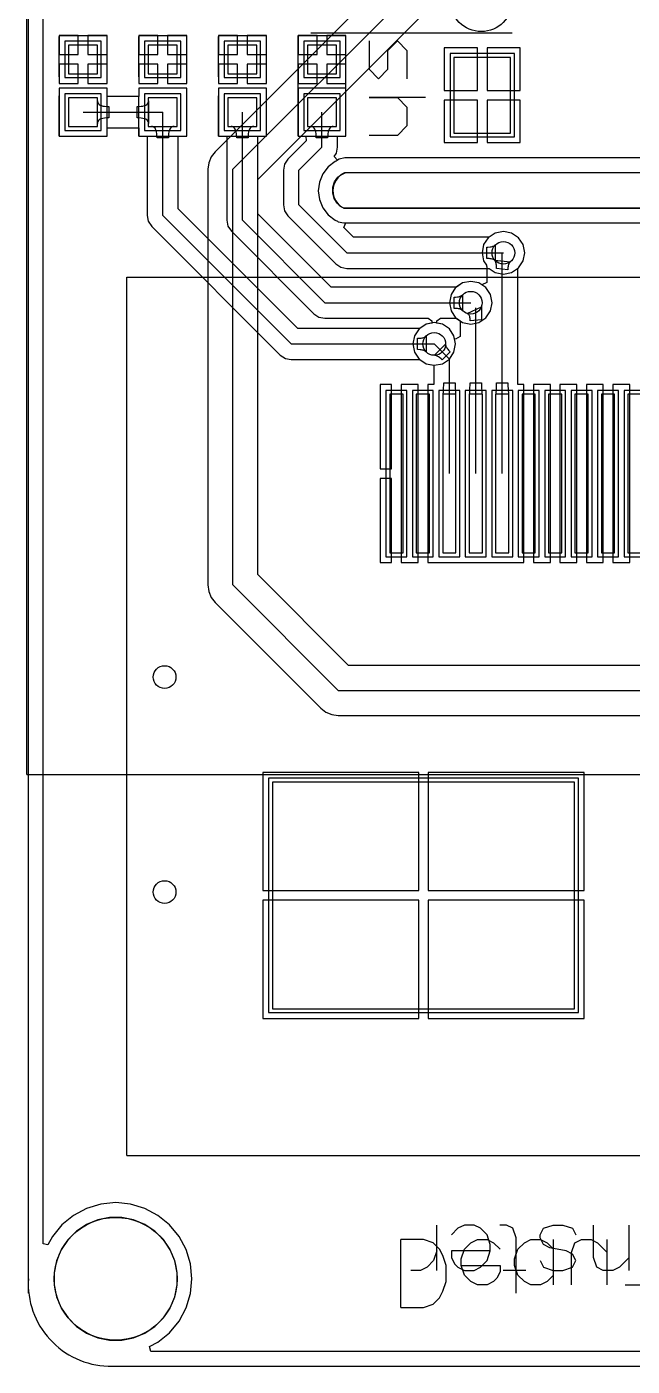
# Model space of a CAD drawing. Header units: millimetres. Extents: x 79 to 123, y 34 to 143.
# Drawn here: x 82.18 to 98.2, y 33.63 to 69.08 of the extents above; entities that cross this region are included whole.
import ezdxf

# ---------------------------------------------------------------- set-up
doc = ezdxf.new("R2010")
doc.units = ezdxf.units.MM
for name, color, linetype in [('BottomLayer', 5, 'Continuous'), ('BottomOverlay', 54, 'Continuous'), ('BottomPaste', 16, 'Continuous'), ('BottomSolder', 6, 'Continuous'), ('KeepOutLayer', 6, 'Continuous'), ('MultiLayer', 9, 'Continuous'), ('TopLayer', 1, 'Continuous'), ('TopOverlay', 2, 'Continuous'), ('TopPaste', 8, 'Continuous'), ('TopSolder', 216, 'Continuous')]:
    doc.layers.add(name, color=color, linetype=linetype)

# ---------------------------------------------------------------- blocks, each defined once
blk = doc.blocks.new('18650____________B_1')
at = {"layer": 'BottomLayer'}
for p, q in [((-6.669, 35.516), (-6.669, 27.516)), ((-0.669, 35.516), (-6.669, 35.516)), ((-0.669, 27.516), (-0.669, 35.516)), ((-6.669, 27.516), (-0.669, 27.516))]:
    blk.add_line(p, q, dxfattribs=at)
at = {"layer": 'BottomOverlay'}
for p, q in [((-0.469, 42.016), (76.531, 42.016)), ((-0.469, 42.016), (-0.469, 24.538)), ((19.16, 34.5), (19.16, 29.168))]:
    blk.add_line(p, q, dxfattribs=at)
at = {"layer": 'BottomPaste'}
for p, q in [((-6.669, 35.516), (-6.669, 27.516)), ((-0.669, 35.516), (-6.669, 35.516)), ((-0.669, 27.516), (-0.669, 35.516)), ((-6.669, 27.516), (-0.669, 27.516))]:
    blk.add_line(p, q, dxfattribs=at)
at = {"layer": 'BottomSolder'}
for p, q in [((-6.771, 35.617), (-6.771, 27.414)), ((-0.568, 35.617), (-6.771, 35.617)), ((-0.568, 27.414), (-0.568, 35.617)), ((-6.771, 27.414), (-0.568, 27.414))]:
    blk.add_line(p, q, dxfattribs=at)
blk = doc.blocks.new('C0603_6')
at = {"layer": 'TopLayer'}
for p, q in [((-0.356, 0.559), (-0.356, -0.203)), ((0.406, 0.559), (-0.356, 0.559)), ((0.406, -0.203), (0.406, 0.559)), ((1.041, 0.559), (1.041, -0.203)), ((1.803, 0.559), (1.041, 0.559)), ((1.803, -0.203), (1.803, 0.559)), ((-0.356, -0.203), (0.406, -0.203)), ((1.041, -0.203), (1.803, -0.203))]:
    blk.add_line(p, q, dxfattribs=at)
at = {"layer": 'TopOverlay'}
for p, q in [((-0.61, 0.813), (0.457, 0.813)), ((-0.61, 0.813), (-0.61, -0.457)), ((0.965, 0.813), (2.032, 0.813)), ((2.057, 0.813), (2.057, -0.457)), ((-0.61, -0.457), (0.457, -0.457)), ((0.965, -0.457), (2.032, -0.457))]:
    blk.add_line(p, q, dxfattribs=at)
at = {"layer": 'TopPaste'}
for p, q in [((-0.356, 0.559), (-0.356, -0.203)), ((0.406, 0.559), (-0.356, 0.559)), ((0.406, -0.203), (0.406, 0.559)), ((1.041, 0.559), (1.041, -0.203)), ((1.803, 0.559), (1.041, 0.559)), ((1.803, -0.203), (1.803, 0.559)), ((-0.356, -0.203), (0.406, -0.203)), ((1.041, -0.203), (1.803, -0.203))]:
    blk.add_line(p, q, dxfattribs=at)
at = {"layer": 'TopSolder'}
for p, q in [((-0.457, 0.66), (-0.457, -0.305)), ((0.508, 0.66), (-0.457, 0.66)), ((0.508, -0.305), (0.508, 0.66)), ((0.94, 0.66), (0.94, -0.305)), ((1.905, 0.66), (0.94, 0.66)), ((1.905, -0.305), (1.905, 0.66)), ((-0.457, -0.305), (0.508, -0.305)), ((0.94, -0.305), (1.905, -0.305))]:
    blk.add_line(p, q, dxfattribs=at)
blk = doc.blocks.new('C0603_7')
at = {"layer": 'TopLayer'}
for p, q in [((-0.356, 0.559), (-0.356, -0.203)), ((0.406, 0.559), (-0.356, 0.559)), ((0.406, -0.203), (0.406, 0.559)), ((1.041, 0.559), (1.041, -0.203)), ((1.803, 0.559), (1.041, 0.559)), ((1.803, -0.203), (1.803, 0.559)), ((-0.356, -0.203), (0.406, -0.203)), ((1.041, -0.203), (1.803, -0.203))]:
    blk.add_line(p, q, dxfattribs=at)
at = {"layer": 'TopOverlay'}
for p, q in [((-0.61, 0.813), (0.457, 0.813)), ((-0.61, 0.813), (-0.61, -0.457)), ((0.965, 0.813), (2.032, 0.813)), ((2.057, 0.813), (2.057, -0.457)), ((-0.61, -0.457), (0.457, -0.457)), ((0.965, -0.457), (2.032, -0.457))]:
    blk.add_line(p, q, dxfattribs=at)
at = {"layer": 'TopPaste'}
for p, q in [((-0.356, 0.559), (-0.356, -0.203)), ((0.406, 0.559), (-0.356, 0.559)), ((0.406, -0.203), (0.406, 0.559)), ((1.041, 0.559), (1.041, -0.203)), ((1.803, 0.559), (1.041, 0.559)), ((1.803, -0.203), (1.803, 0.559)), ((-0.356, -0.203), (0.406, -0.203)), ((1.041, -0.203), (1.803, -0.203))]:
    blk.add_line(p, q, dxfattribs=at)
at = {"layer": 'TopSolder'}
for p, q in [((-0.457, 0.66), (-0.457, -0.305)), ((0.508, 0.66), (-0.457, 0.66)), ((0.508, -0.305), (0.508, 0.66)), ((0.94, 0.66), (0.94, -0.305)), ((1.905, 0.66), (0.94, 0.66)), ((1.905, -0.305), (1.905, 0.66)), ((-0.457, -0.305), (0.508, -0.305)), ((0.94, -0.305), (1.905, -0.305))]:
    blk.add_line(p, q, dxfattribs=at)
blk = doc.blocks.new('C0603_8')
at = {"layer": 'TopLayer'}
for p, q in [((-0.356, 0.559), (-0.356, -0.203)), ((0.406, 0.559), (-0.356, 0.559)), ((0.406, -0.203), (0.406, 0.559)), ((1.041, 0.559), (1.041, -0.203)), ((1.803, 0.559), (1.041, 0.559)), ((1.803, -0.203), (1.803, 0.559)), ((-0.356, -0.203), (0.406, -0.203)), ((1.041, -0.203), (1.803, -0.203))]:
    blk.add_line(p, q, dxfattribs=at)
at = {"layer": 'TopOverlay'}
for p, q in [((-0.61, 0.813), (0.457, 0.813)), ((-0.61, 0.813), (-0.61, -0.457)), ((0.965, 0.813), (2.032, 0.813)), ((2.057, 0.813), (2.057, -0.457)), ((-0.61, -0.457), (0.457, -0.457)), ((0.965, -0.457), (2.032, -0.457))]:
    blk.add_line(p, q, dxfattribs=at)
at = {"layer": 'TopPaste'}
for p, q in [((-0.356, 0.559), (-0.356, -0.203)), ((0.406, 0.559), (-0.356, 0.559)), ((0.406, -0.203), (0.406, 0.559)), ((1.041, 0.559), (1.041, -0.203)), ((1.803, 0.559), (1.041, 0.559)), ((1.803, -0.203), (1.803, 0.559)), ((-0.356, -0.203), (0.406, -0.203)), ((1.041, -0.203), (1.803, -0.203))]:
    blk.add_line(p, q, dxfattribs=at)
at = {"layer": 'TopSolder'}
for p, q in [((-0.457, 0.66), (-0.457, -0.305)), ((0.508, 0.66), (-0.457, 0.66)), ((0.508, -0.305), (0.508, 0.66)), ((0.94, 0.66), (0.94, -0.305)), ((1.905, 0.66), (0.94, 0.66)), ((1.905, -0.305), (1.905, 0.66)), ((-0.457, -0.305), (0.508, -0.305)), ((0.94, -0.305), (1.905, -0.305))]:
    blk.add_line(p, q, dxfattribs=at)
blk = doc.blocks.new('R0603_35')
at = {"layer": 'TopLayer'}
for p, q in [((-1.0795, 0.381), (-1.0795, -0.381)), ((-0.3175, 0.381), (-1.0795, 0.381)), ((-0.3175, -0.381), (-0.3175, 0.381)), ((0.3175, 0.381), (0.3175, -0.381)), ((1.0795, 0.381), (0.3175, 0.381)), ((1.0795, -0.381), (1.0795, 0.381)), ((-1.0795, -0.381), (-0.3175, -0.381)), ((0.3175, -0.381), (1.0795, -0.381))]:
    blk.add_line(p, q, dxfattribs=at)
at = {"layer": 'TopOverlay'}
for p, q in [((1.3335, 0.635), (-1.3335, 0.635)), ((-1.3335, -0.635), (-1.3335, 0.635)), ((1.3335, -0.635), (1.3335, 0.635)), ((1.3335, -0.635), (-1.3335, -0.635))]:
    blk.add_line(p, q, dxfattribs=at)
at = {"layer": 'TopPaste'}
for p, q in [((-1.0795, 0.381), (-1.0795, -0.381)), ((-0.3175, 0.381), (-1.0795, 0.381)), ((-0.3175, -0.381), (-0.3175, 0.381)), ((0.3175, 0.381), (0.3175, -0.381)), ((1.0795, 0.381), (0.3175, 0.381)), ((1.0795, -0.381), (1.0795, 0.381)), ((-1.0795, -0.381), (-0.3175, -0.381)), ((0.3175, -0.381), (1.0795, -0.381))]:
    blk.add_line(p, q, dxfattribs=at)
at = {"layer": 'TopSolder'}
for p, q in [((-1.1811, 0.4826), (-1.1811, -0.4826)), ((-0.2159, 0.4826), (-1.1811, 0.4826)), ((-0.2159, -0.4826), (-0.2159, 0.4826)), ((0.2159, 0.4826), (0.2159, -0.4826)), ((1.1811, 0.4826), (0.2159, 0.4826)), ((1.1811, -0.4826), (1.1811, 0.4826)), ((-1.1811, -0.4826), (-0.2159, -0.4826)), ((0.2159, -0.4826), (1.1811, -0.4826))]:
    blk.add_line(p, q, dxfattribs=at)
blk = doc.blocks.new('_______52')
at = {"layer": 'TopLayer'}
for p, q in [((-0.699, 3.438), (-0.699, 1.438)), ((0.801, 3.438), (-0.699, 3.438)), ((0.801, 1.438), (0.801, 3.438)), ((-0.699, 1.438), (0.801, 1.438)), ((-0.699, -1.562), (-0.699, -3.562)), ((0.801, -1.562), (-0.699, -1.562)), ((0.801, -3.562), (0.801, -1.562)), ((-0.699, -3.562), (0.801, -3.562))]:
    blk.add_line(p, q, dxfattribs=at)
at = {"layer": 'TopOverlay'}
blk.add_circle((0.025, -0.051), 0.824, dxfattribs=at)
at = {"layer": 'TopPaste'}
for p, q in [((-0.699, 3.438), (-0.699, 1.438)), ((0.801, 3.438), (-0.699, 3.438)), ((0.801, 1.438), (0.801, 3.438)), ((-0.699, 1.438), (0.801, 1.438)), ((-0.699, -1.562), (-0.699, -3.562)), ((0.801, -1.562), (-0.699, -1.562)), ((0.801, -3.562), (0.801, -1.562)), ((-0.699, -3.562), (0.801, -3.562))]:
    blk.add_line(p, q, dxfattribs=at)
at = {"layer": 'TopSolder'}
for p, q in [((-0.801, 3.54), (-0.801, 1.337)), ((0.902, 3.54), (-0.801, 3.54)), ((0.902, 1.337), (0.902, 3.54)), ((-0.801, 1.337), (0.902, 1.337)), ((-0.801, -1.46), (-0.801, -3.663)), ((0.902, -1.46), (-0.801, -1.46)), ((0.902, -3.663), (0.902, -1.46)), ((-0.801, -3.663), (0.902, -3.663))]:
    blk.add_line(p, q, dxfattribs=at)
blk = doc.blocks.new('SSH1106_55')
at = {"layer": 'BottomLayer'}
for p, q in [((24.101, 9.43), (23.751, 9.43)), ((24.101, 5.23), (24.101, 9.43)), ((24.451, 9.43), (24.451, 5.23)), ((24.801, 9.43), (24.451, 9.43)), ((24.801, 5.23), (24.801, 9.43)), ((25.151, 9.43), (25.151, 5.23)), ((25.501, 9.43), (25.151, 9.43)), ((25.501, 5.23), (25.501, 9.43)), ((25.851, 9.43), (25.851, 5.23)), ((26.201, 9.43), (25.851, 9.43)), ((26.201, 5.23), (26.201, 9.43)), ((26.551, 9.43), (26.551, 5.23)), ((26.901, 9.43), (26.551, 9.43)), ((26.901, 5.23), (26.901, 9.43)), ((27.251, 9.43), (27.251, 5.23)), ((27.601, 9.43), (27.251, 9.43)), ((27.601, 5.23), (27.601, 9.43)), ((27.951, 9.43), (27.951, 5.23)), ((28.301, 9.43), (27.951, 9.43)), ((28.301, 5.23), (28.301, 9.43)), ((28.651, 9.43), (28.651, 5.23)), ((29.001, 9.43), (28.651, 9.43)), ((29.001, 5.23), (29.001, 9.43)), ((29.351, 9.43), (29.351, 5.23)), ((29.701, 9.43), (29.351, 9.43)), ((29.701, 5.23), (29.701, 9.43)), ((30.051, 9.43), (30.051, 5.23)), ((30.401, 9.43), (30.051, 9.43)), ((30.401, 5.23), (30.401, 9.43)), ((23.751, 5.23), (24.101, 5.23)), ((24.451, 5.23), (24.801, 5.23)), ((25.151, 5.23), (25.501, 5.23)), ((25.851, 5.23), (26.201, 5.23)), ((26.551, 5.23), (26.901, 5.23)), ((27.251, 5.23), (27.601, 5.23)), ((27.951, 5.23), (28.301, 5.23)), ((28.651, 5.23), (29.001, 5.23)), ((29.351, 5.23), (29.701, 5.23)), ((30.051, 5.23), (30.401, 5.23))]:
    blk.add_line(p, q, dxfattribs=at)
at = {"layer": 'BottomPaste'}
for p, q in [((24.101, 9.43), (23.751, 9.43)), ((24.101, 5.23), (24.101, 9.43)), ((24.451, 9.43), (24.451, 5.23)), ((24.801, 9.43), (24.451, 9.43)), ((24.801, 5.23), (24.801, 9.43)), ((25.151, 9.43), (25.151, 5.23)), ((25.501, 9.43), (25.151, 9.43)), ((25.501, 5.23), (25.501, 9.43)), ((25.851, 9.43), (25.851, 5.23)), ((26.201, 9.43), (25.851, 9.43)), ((26.201, 5.23), (26.201, 9.43)), ((26.551, 9.43), (26.551, 5.23)), ((26.901, 9.43), (26.551, 9.43)), ((26.901, 5.23), (26.901, 9.43)), ((27.251, 9.43), (27.251, 5.23)), ((27.601, 9.43), (27.251, 9.43)), ((27.601, 5.23), (27.601, 9.43)), ((27.951, 9.43), (27.951, 5.23)), ((28.301, 9.43), (27.951, 9.43)), ((28.301, 5.23), (28.301, 9.43)), ((28.651, 9.43), (28.651, 5.23)), ((29.001, 9.43), (28.651, 9.43)), ((29.001, 5.23), (29.001, 9.43)), ((29.351, 9.43), (29.351, 5.23)), ((29.701, 9.43), (29.351, 9.43)), ((29.701, 5.23), (29.701, 9.43)), ((30.051, 9.43), (30.051, 5.23)), ((30.401, 9.43), (30.051, 9.43)), ((30.401, 5.23), (30.401, 9.43)), ((23.751, 5.23), (24.101, 5.23)), ((24.451, 5.23), (24.801, 5.23)), ((25.151, 5.23), (25.501, 5.23)), ((25.851, 5.23), (26.201, 5.23)), ((26.551, 5.23), (26.901, 5.23)), ((27.251, 5.23), (27.601, 5.23)), ((27.951, 5.23), (28.301, 5.23)), ((28.651, 5.23), (29.001, 5.23)), ((29.351, 5.23), (29.701, 5.23)), ((30.051, 5.23), (30.401, 5.23))]:
    blk.add_line(p, q, dxfattribs=at)
at = {"layer": 'BottomSolder'}
for p, q in [((24.203, 9.531), (23.65, 9.531)), ((24.203, 5.128), (24.203, 9.531)), ((24.35, 9.531), (24.35, 5.128)), ((24.903, 9.531), (24.35, 9.531)), ((24.903, 5.128), (24.903, 9.531)), ((25.05, 9.531), (25.05, 5.128)), ((25.603, 9.531), (25.05, 9.531)), ((25.603, 5.128), (25.603, 9.531)), ((25.75, 9.531), (25.75, 5.128)), ((26.303, 9.531), (25.75, 9.531)), ((26.303, 5.128), (26.303, 9.531)), ((26.45, 9.531), (26.45, 5.128)), ((27.003, 9.531), (26.45, 9.531)), ((27.003, 5.128), (27.003, 9.531)), ((27.15, 9.531), (27.15, 5.128)), ((27.703, 9.531), (27.15, 9.531)), ((27.703, 5.128), (27.703, 9.531)), ((27.85, 9.531), (27.85, 5.128)), ((28.403, 9.531), (27.85, 9.531)), ((28.403, 5.128), (28.403, 9.531)), ((28.55, 9.531), (28.55, 5.128)), ((29.103, 9.531), (28.55, 9.531)), ((29.103, 5.128), (29.103, 9.531)), ((29.25, 9.531), (29.25, 5.128)), ((29.803, 9.531), (29.25, 9.531)), ((29.803, 5.128), (29.803, 9.531)), ((29.95, 9.531), (29.95, 5.128)), ((30.503, 9.531), (29.95, 9.531)), ((30.503, 5.128), (30.503, 9.531)), ((23.65, 5.128), (24.203, 5.128)), ((24.35, 5.128), (24.903, 5.128)), ((25.05, 5.128), (25.603, 5.128)), ((25.75, 5.128), (26.303, 5.128)), ((26.45, 5.128), (27.003, 5.128)), ((27.15, 5.128), (27.703, 5.128)), ((27.85, 5.128), (28.403, 5.128)), ((28.55, 5.128), (29.103, 5.128)), ((29.25, 5.128), (29.803, 5.128)), ((29.95, 5.128), (30.503, 5.128))]:
    blk.add_line(p, q, dxfattribs=at)
at = {"layer": 'TopOverlay'}
for p, q in [((37.362, 25.381), (2.762, 25.381)), ((37.362, 25.381), (37.362, 2.134)), ((37.362, 2.134), (2.762, 2.134))]:
    blk.add_line(p, q, dxfattribs=at)

msp = doc.modelspace()

# ---------------------------------------------------------------- linework, layer by layer
at = {"layer": 'BottomLayer'}
for p, q in [((82.608, 36.87), (82.608, 74.122)), ((93.691, 72.298), (87.164, 65.77)), ((87.63, 65.303), (94.158, 71.831)), ((88.29, 65.03), (94.431, 71.172)), ((87.059, 65.633), (86.993, 65.474)), ((87.164, 65.77), (87.059, 65.633)), ((90.593, 65.604), (90.444, 65.574)), ((113.611, 65.604), (90.593, 65.604)), ((86.993, 65.474), (86.97, 65.303)), ((86.97, 65.303), (86.97, 54.305)), ((87.63, 54.305), (87.63, 65.303)), ((90.157, 65.37), (90.014, 65.184)), ((90.343, 65.513), (90.157, 65.37)), ((90.366, 65.522), (90.343, 65.513)), ((90.444, 65.574), (90.366, 65.522)), ((88.29, 54.578), (88.29, 65.03)), ((89.925, 64.967), (89.894, 64.734)), ((90.014, 65.184), (89.925, 64.967)), ((89.894, 64.734), (89.925, 64.502)), ((89.925, 64.502), (90.014, 64.285)), ((90.014, 64.285), (90.157, 64.099)), ((90.157, 64.099), (90.343, 63.956)), ((90.343, 63.956), (90.402, 63.929)), ((90.402, 63.929), (90.421, 63.917)), ((90.421, 63.917), (90.57, 63.887)), ((90.57, 63.887), (113.611, 63.887)), ((94.393, 63.493), (94.271, 63.31)), ((94.577, 63.615), (94.393, 63.493)), ((94.793, 63.658), (94.577, 63.615)), ((95.009, 63.615), (94.793, 63.658)), ((95.192, 63.493), (95.009, 63.615)), ((95.315, 63.31), (95.192, 63.493)), ((94.271, 63.31), (94.228, 63.094)), ((95.358, 63.094), (95.315, 63.31)), ((94.228, 63.094), (94.271, 62.877)), ((94.271, 62.877), (94.343, 62.769)), ((94.343, 62.769), (94.345, 62.766)), ((94.345, 62.766), (94.346, 62.762)), ((94.346, 62.762), (94.347, 62.761)), ((94.347, 62.761), (94.347, 62.758)), ((94.347, 62.758), (94.349, 62.749)), ((94.349, 62.749), (94.35, 62.738)), ((94.572, 62.888), (94.562, 62.901)), ((94.562, 62.901), (94.98, 62.859)), ((94.581, 62.873), (94.572, 62.888)), ((94.588, 62.856), (94.581, 62.873)), ((94.595, 62.836), (94.588, 62.856)), ((94.6, 62.814), (94.595, 62.836)), ((94.605, 62.79), (94.6, 62.814)), ((94.608, 62.764), (94.605, 62.79)), ((94.612, 62.706), (94.608, 62.764)), ((94.763, 57.252), (94.763, 63.064)), ((94.924, 62.754), (94.919, 62.729)), ((94.93, 62.777), (94.924, 62.754)), ((94.937, 62.798), (94.93, 62.777)), ((94.946, 62.817), (94.937, 62.798)), ((94.956, 62.833), (94.946, 62.817)), ((94.967, 62.847), (94.956, 62.833)), ((94.98, 62.859), (94.967, 62.847)), ((95.192, 62.694), (95.315, 62.877)), ((95.315, 62.877), (95.358, 63.094)), ((94.35, 62.738), (94.351, 62.732)), ((94.351, 62.732), (94.351, 62.31)), ((94.613, 62.674), (94.612, 62.706)), ((94.913, 62.639), (94.613, 62.674)), ((94.915, 62.701), (94.913, 62.671)), ((94.913, 62.671), (94.913, 62.639)), ((94.919, 62.729), (94.915, 62.701)), ((95.175, 62.682), (95.192, 62.694)), ((95.175, 59.606), (95.175, 62.682)), ((93.53, 62.172), (93.407, 61.989)), ((93.713, 62.295), (93.53, 62.172)), ((93.929, 62.338), (93.713, 62.295)), ((94.145, 62.295), (93.929, 62.338)), ((94.224, 62.242), (94.145, 62.295)), ((94.351, 62.31), (94.224, 62.242)), ((93.407, 61.989), (93.364, 61.773)), ((93.364, 61.773), (93.407, 61.557)), ((93.407, 61.557), (93.53, 61.373)), ((93.53, 61.373), (93.651, 61.292)), ((93.837, 61.487), (94.21, 61.668)), ((93.851, 61.481), (93.837, 61.487)), ((93.864, 61.472), (93.851, 61.481)), ((93.875, 61.46), (93.864, 61.472)), ((93.885, 61.445), (93.875, 61.46)), ((93.894, 61.427), (93.885, 61.445)), ((93.901, 61.406), (93.894, 61.427)), ((93.906, 61.382), (93.901, 61.406)), ((93.91, 61.355), (93.906, 61.382)), ((93.912, 61.326), (93.91, 61.355)), ((93.913, 61.293), (93.912, 61.326)), ((94.063, 57.252), (94.063, 61.639)), ((94.21, 61.668), (94.213, 61.324)), ((92.565, 61.08), (92.442, 60.897)), ((92.748, 61.202), (92.565, 61.08)), ((92.964, 61.245), (92.748, 61.202)), ((93.18, 61.202), (92.964, 61.245)), ((93.363, 61.08), (93.18, 61.202)), ((93.486, 60.897), (93.363, 61.08)), ((93.651, 61.292), (93.651, 60.882)), ((94.213, 61.324), (93.913, 61.293)), ((92.442, 60.897), (92.399, 60.681)), ((92.399, 60.681), (92.442, 60.464)), ((92.964, 60.681), (93.363, 60.282)), ((92.967, 60.381), (93.264, 60.678)), ((93.264, 60.678), (93.265, 60.66)), ((93.265, 60.66), (93.268, 60.643)), ((93.268, 60.643), (93.274, 60.624)), ((93.274, 60.624), (93.282, 60.605)), ((93.502, 60.818), (93.486, 60.897)), ((93.524, 60.806), (93.502, 60.818)), ((93.651, 60.882), (93.524, 60.806)), ((92.442, 60.464), (92.565, 60.281)), ((92.565, 60.281), (92.748, 60.159)), ((92.984, 60.38), (92.967, 60.381)), ((93.002, 60.376), (92.984, 60.38)), ((93.02, 60.37), (93.002, 60.376)), ((93.04, 60.362), (93.02, 60.37)), ((93.059, 60.352), (93.04, 60.362)), ((93.08, 60.339), (93.059, 60.352)), ((93.101, 60.324), (93.08, 60.339)), ((93.146, 60.286), (93.101, 60.324)), ((93.169, 60.264), (93.146, 60.286)), ((93.381, 60.476), (93.169, 60.264)), ((93.282, 60.605), (93.293, 60.585)), ((93.293, 60.585), (93.306, 60.565)), ((93.306, 60.565), (93.321, 60.543)), ((93.321, 60.543), (93.339, 60.521)), ((93.339, 60.521), (93.381, 60.476)), ((93.363, 57.252), (93.363, 60.282)), ((92.748, 60.159), (92.94, 60.121)), ((92.94, 60.121), (92.942, 60.119)), ((92.942, 60.119), (92.948, 60.114)), ((92.948, 60.114), (92.951, 60.111)), ((92.951, 60.111), (92.951, 59.606)), ((91.836, 59.606), (91.534, 59.606)), ((91.534, 59.606), (91.534, 57.379)), ((91.836, 57.379), (91.836, 59.606)), ((92.536, 59.606), (92.09, 59.606)), ((92.09, 59.606), (92.09, 57.252)), ((92.536, 57.252), (92.536, 59.606)), ((92.951, 59.606), (92.79, 59.606)), ((92.79, 59.606), (92.79, 57.252)), ((93.209, 59.457), (93.213, 59.649)), ((93.213, 59.649), (93.513, 59.649)), ((93.513, 59.649), (93.513, 59.592)), ((93.513, 59.592), (93.527, 59.361)), ((93.909, 59.457), (93.913, 59.649)), ((93.913, 59.649), (94.213, 59.649)), ((94.213, 59.649), (94.213, 59.592)), ((94.213, 59.592), (94.227, 59.361)), ((94.609, 59.457), (94.613, 59.649)), ((94.613, 59.649), (94.913, 59.649)), ((94.913, 59.649), (94.913, 59.592)), ((94.913, 59.592), (94.927, 59.361)), ((95.192, 59.606), (95.175, 59.606)), ((95.336, 59.606), (95.192, 59.606)), ((95.192, 59.606), (95.192, 59.606)), ((95.336, 57.252), (95.336, 59.606)), ((96.036, 59.606), (95.59, 59.606)), ((95.59, 59.606), (95.59, 57.252)), ((96.036, 57.252), (96.036, 59.606)), ((96.736, 59.606), (96.29, 59.606)), ((96.29, 59.606), (96.29, 57.252)), ((96.736, 57.252), (96.736, 59.606)), ((97.436, 59.606), (96.99, 59.606)), ((96.99, 59.606), (96.99, 57.252)), ((97.436, 57.252), (97.436, 59.606)), ((97.834, 59.606), (97.69, 59.606)), ((97.69, 59.606), (97.69, 57.252)), ((98.136, 59.606), (97.834, 59.606)), ((97.834, 59.606), (97.834, 59.606)), ((98.136, 57.252), (98.136, 59.606)), ((93.191, 59.349), (93.195, 59.352)), ((93.535, 59.349), (93.191, 59.349)), ((93.195, 59.352), (93.199, 59.361)), ((93.199, 59.361), (93.202, 59.376)), ((93.202, 59.376), (93.205, 59.397)), ((93.205, 59.397), (93.209, 59.457)), ((93.527, 59.361), (93.531, 59.352)), ((93.531, 59.352), (93.535, 59.349)), ((93.891, 59.349), (93.895, 59.352)), ((94.235, 59.349), (93.891, 59.349)), ((93.895, 59.352), (93.899, 59.361)), ((93.899, 59.361), (93.902, 59.376)), ((93.902, 59.376), (93.905, 59.397)), ((93.905, 59.397), (93.909, 59.457)), ((94.227, 59.361), (94.231, 59.352)), ((94.231, 59.352), (94.235, 59.349)), ((94.591, 59.349), (94.595, 59.352)), ((94.935, 59.349), (94.591, 59.349)), ((94.595, 59.352), (94.599, 59.361)), ((94.599, 59.361), (94.602, 59.376)), ((94.602, 59.376), (94.605, 59.397)), ((94.605, 59.397), (94.609, 59.457)), ((94.927, 59.361), (94.931, 59.352)), ((94.931, 59.352), (94.935, 59.349)), ((91.534, 57.379), (91.836, 57.379)), ((91.836, 57.125), (91.534, 57.125)), ((91.534, 57.125), (91.534, 54.898)), ((91.836, 54.898), (91.836, 57.125)), ((92.09, 57.252), (92.09, 54.898)), ((92.536, 54.898), (92.536, 57.252)), ((92.79, 57.252), (92.79, 54.898)), ((95.336, 54.898), (95.336, 57.252)), ((95.59, 57.252), (95.59, 54.898)), ((96.036, 54.898), (96.036, 57.252)), ((96.29, 57.252), (96.29, 54.898)), ((96.736, 54.898), (96.736, 57.252)), ((96.99, 57.252), (96.99, 54.898)), ((97.436, 54.898), (97.436, 57.252)), ((97.69, 57.252), (97.69, 54.898)), ((98.136, 54.898), (98.136, 57.252)), ((91.534, 54.898), (91.836, 54.898)), ((92.09, 54.898), (92.536, 54.898)), ((92.79, 54.898), (94.492, 54.898)), ((94.492, 54.898), (94.492, 54.898)), ((94.492, 54.898), (95.034, 54.898)), ((95.034, 54.898), (95.034, 54.898)), ((95.034, 54.898), (95.336, 54.898)), ((95.59, 54.898), (96.036, 54.898)), ((96.29, 54.898), (96.736, 54.898)), ((96.99, 54.898), (97.436, 54.898)), ((97.69, 54.898), (97.992, 54.898)), ((97.992, 54.898), (97.992, 54.898)), ((97.992, 54.898), (98.136, 54.898)), ((86.97, 54.305), (86.993, 54.134)), ((87.63, 54.305), (90.424, 51.511)), ((90.697, 52.171), (88.29, 54.578)), ((86.993, 54.134), (87.059, 53.975)), ((87.059, 53.975), (87.164, 53.839)), ((87.164, 53.839), (89.958, 51.045)), ((106.578, 52.171), (90.697, 52.171)), ((90.424, 51.511), (106.858, 51.511)), ((89.958, 51.045), (90.094, 50.94)), ((90.094, 50.94), (90.253, 50.874)), ((90.253, 50.874), (90.424, 50.852)), ((90.424, 50.852), (106.858, 50.852)), ((92.551, 49.342), (88.424, 49.342)), ((88.424, 49.342), (88.424, 46.215)), ((92.551, 46.215), (92.551, 49.342)), ((96.932, 49.342), (92.805, 49.342)), ((92.805, 49.342), (92.805, 46.215)), ((96.932, 46.215), (96.932, 49.342)), ((88.424, 46.215), (92.551, 46.215)), ((92.805, 46.215), (96.932, 46.215)), ((92.551, 45.961), (88.424, 45.961)), ((88.424, 45.961), (88.424, 42.834)), ((92.551, 42.834), (92.551, 45.961)), ((96.932, 45.961), (92.805, 45.961)), ((92.805, 45.961), (92.805, 42.834)), ((96.932, 42.834), (96.932, 45.961)), ((88.424, 42.834), (92.551, 42.834)), ((92.805, 42.834), (96.932, 42.834)), ((84.531, 37.957), (84.138, 37.919)), ((84.925, 37.919), (84.531, 37.957)), ((83.411, 37.617), (83.105, 37.367)), ((83.76, 37.804), (83.411, 37.617)), ((84.138, 37.919), (83.76, 37.804)), ((85.303, 37.804), (84.925, 37.919)), ((85.651, 37.617), (85.303, 37.804)), ((85.957, 37.367), (85.651, 37.617)), ((83.105, 37.367), (82.855, 37.061)), ((86.208, 37.061), (85.957, 37.367)), ((82.735, 36.838), (82.608, 36.87)), ((82.855, 37.061), (82.735, 36.838)), ((86.394, 36.713), (86.208, 37.061)), ((86.509, 36.334), (86.394, 36.713)), ((86.548, 35.941), (86.509, 36.334)), ((86.509, 35.548), (86.548, 35.941)), ((86.394, 35.169), (86.509, 35.548)), ((86.208, 34.821), (86.394, 35.169)), ((85.957, 34.515), (86.208, 34.821)), ((85.651, 34.265), (85.957, 34.515)), ((85.428, 34.145), (85.651, 34.265)), ((85.46, 34.018), (85.428, 34.145)), ((118.858, 34.018), (85.46, 34.018))]:
    msp.add_line(p, q, dxfattribs=at)
for centre in [(94.793, 63.094), (93.929, 61.773), (92.964, 60.681), (85.827, 51.867), (85.827, 46.177)]:
    msp.add_circle(centre, 0.3, dxfattribs=at)
at = {"layer": 'BottomOverlay'}
for p, q in [((92.075, 35.183), (92.075, 36.982)), ((92.675, 36.982), (92.075, 36.982)), ((92.932, 36.897), (92.675, 36.982)), ((93.103, 36.725), (92.932, 36.897)), ((93.763, 36.725), (93.935, 36.897)), ((93.935, 36.897), (94.106, 36.982)), ((94.106, 36.982), (94.363, 36.982)), ((94.363, 36.982), (94.534, 36.897)), ((94.534, 36.897), (94.706, 36.725)), ((95.177, 36.725), (95.349, 36.897)), ((95.349, 36.897), (95.52, 36.982)), ((95.52, 36.982), (95.777, 36.982)), ((95.777, 36.982), (95.948, 36.897)), ((95.948, 36.897), (96.12, 36.725)), ((96.12, 35.783), (96.12, 36.982)), ((96.6, 36.64), (96.685, 36.897)), ((96.685, 36.897), (96.857, 36.982)), ((96.857, 36.982), (97.114, 36.982)), ((97.114, 36.982), (97.285, 36.897)), ((97.285, 36.897), (97.542, 36.64)), ((97.542, 35.783), (97.542, 36.982)), ((93.189, 36.554), (93.103, 36.725)), ((93.275, 36.297), (93.189, 36.554)), ((93.678, 36.468), (93.763, 36.725)), ((95.091, 36.468), (95.177, 36.725)), ((96.6, 35.783), (96.6, 36.64)), ((93.275, 35.868), (93.275, 36.297)), ((93.678, 36.297), (93.678, 36.468)), ((93.678, 36.297), (94.706, 36.297)), ((93.763, 36.04), (93.678, 36.297)), ((94.706, 36.297), (94.706, 36.125)), ((95.091, 36.297), (95.091, 36.468)), ((95.177, 36.04), (95.091, 36.297)), ((93.189, 35.611), (93.275, 35.868)), ((93.935, 35.868), (93.763, 36.04)), ((94.106, 35.783), (93.935, 35.868)), ((94.534, 35.868), (94.363, 35.783)), ((94.62, 35.954), (94.534, 35.868)), ((94.706, 36.125), (94.62, 35.954)), ((95.349, 35.868), (95.177, 36.04)), ((95.52, 35.783), (95.349, 35.868)), ((95.948, 35.868), (95.777, 35.783)), ((96.12, 36.04), (95.948, 35.868)), ((93.103, 35.44), (93.189, 35.611)), ((94.363, 35.783), (94.106, 35.783)), ((95.777, 35.783), (95.52, 35.783)), ((98.014, 35.783), (98.614, 35.783)), ((92.075, 35.183), (92.675, 35.183)), ((92.675, 35.183), (92.932, 35.268)), ((92.932, 35.268), (93.103, 35.44))]:
    msp.add_line(p, q, dxfattribs=at)
at = {"layer": 'KeepOutLayer'}
for p, q in [((82.22, 35.56), (82.22, 74.147)), ((90.593, 65.215), (98.777, 65.215)), ((90.57, 64.275), (98.777, 64.275)), ((84.33, 33.63), (120.015, 33.63))]:
    msp.add_line(p, q, dxfattribs=at)
msp.add_circle((84.531, 35.941), 1.626, dxfattribs=at)
for centre, radius, start, end in [((90.793, 64.734), 0.51, 113.082, 244.103), ((84.404, 35.814), 2.188, 176.6822, 268.0694)]:
    msp.add_arc(centre, radius, start, end, dxfattribs=at)
at = {"layer": 'MultiLayer'}
for p, q in [((90.281, 64.827), (90.326, 64.969)), ((90.326, 64.969), (90.41, 65.092)), ((90.41, 65.092), (90.524, 65.186)), ((90.524, 65.186), (90.593, 65.215)), ((90.593, 65.215), (90.593, 65.215)), ((90.593, 65.215), (113.611, 65.215)), ((90.277, 64.678), (90.281, 64.827)), ((90.316, 64.535), (90.277, 64.678)), ((90.393, 64.408), (90.316, 64.535)), ((90.503, 64.308), (90.393, 64.408)), ((90.57, 64.275), (90.503, 64.308)), ((113.611, 64.275), (90.57, 64.275)), ((83.761, 37.382), (83.495, 37.204)), ((84.057, 37.504), (83.761, 37.382)), ((84.371, 37.567), (84.057, 37.504)), ((84.531, 37.567), (84.371, 37.567)), ((84.531, 37.567), (84.531, 37.567)), ((84.691, 37.567), (84.531, 37.567)), ((85.005, 37.504), (84.691, 37.567)), ((85.301, 37.382), (85.005, 37.504)), ((85.567, 37.204), (85.301, 37.382)), ((83.269, 36.977), (83.091, 36.711)), ((83.495, 37.204), (83.269, 36.977)), ((85.794, 36.977), (85.567, 37.204)), ((85.972, 36.711), (85.794, 36.977)), ((83.091, 36.711), (82.968, 36.415)), ((86.094, 36.415), (85.972, 36.711)), ((82.968, 36.415), (82.906, 36.101)), ((86.157, 36.101), (86.094, 36.415)), ((82.906, 36.101), (82.906, 35.941)), ((82.906, 35.941), (82.906, 35.781)), ((86.157, 35.941), (86.157, 36.101)), ((86.157, 35.781), (86.157, 35.941)), ((82.906, 35.781), (82.968, 35.467)), ((82.968, 35.467), (83.091, 35.171)), ((85.972, 35.171), (86.094, 35.467)), ((86.094, 35.467), (86.157, 35.781)), ((83.091, 35.171), (83.269, 34.905)), ((85.794, 34.905), (85.972, 35.171)), ((83.269, 34.905), (83.495, 34.678)), ((85.567, 34.678), (85.794, 34.905)), ((83.495, 34.678), (83.761, 34.5)), ((83.761, 34.5), (84.057, 34.378)), ((85.005, 34.378), (85.301, 34.5)), ((85.301, 34.5), (85.567, 34.678)), ((84.057, 34.378), (84.371, 34.315)), ((84.371, 34.315), (84.531, 34.315)), ((84.531, 34.315), (84.691, 34.315)), ((84.691, 34.315), (85.005, 34.378))]:
    msp.add_line(p, q, dxfattribs=at)
for centre in [(94.793, 63.094), (93.929, 61.773), (92.964, 60.681), (85.827, 51.867), (85.827, 46.177)]:
    msp.add_circle(centre, 0.3, dxfattribs=at)
at = {"layer": 'TopLayer'}
for p, q in [((82.608, 36.87), (82.608, 72.427)), ((83.541, 68.847), (83.033, 68.847)), ((83.033, 68.847), (83.033, 68.339)), ((83.541, 68.339), (83.541, 68.847)), ((84.303, 68.847), (83.795, 68.847)), ((83.795, 68.847), (83.795, 68.339)), ((84.303, 68.339), (84.303, 68.847)), ((85.649, 68.847), (85.141, 68.847)), ((85.141, 68.847), (85.141, 68.339)), ((85.649, 68.339), (85.649, 68.847)), ((86.411, 68.847), (85.903, 68.847)), ((85.903, 68.847), (85.903, 68.339)), ((86.411, 68.339), (86.411, 68.847)), ((87.757, 68.847), (87.249, 68.847)), ((87.249, 68.847), (87.249, 68.339)), ((87.757, 68.339), (87.757, 68.847)), ((88.519, 68.847), (88.011, 68.847)), ((88.011, 68.847), (88.011, 68.339)), ((88.519, 68.339), (88.519, 68.847)), ((89.865, 68.847), (89.357, 68.847)), ((89.357, 68.847), (89.357, 68.339)), ((89.865, 68.339), (89.865, 68.847)), ((90.627, 68.847), (90.119, 68.847)), ((90.119, 68.847), (90.119, 68.339)), ((90.627, 68.339), (90.627, 68.847)), ((94.107, 68.517), (93.23, 68.517)), ((93.23, 68.517), (93.23, 67.39)), ((94.107, 67.39), (94.107, 68.517)), ((95.238, 68.517), (94.361, 68.517)), ((94.361, 68.517), (94.361, 67.39)), ((95.238, 67.39), (95.238, 68.517)), ((83.033, 68.339), (83.541, 68.339)), ((83.541, 68.085), (83.033, 68.085)), ((83.033, 68.085), (83.033, 67.577)), ((83.541, 67.577), (83.541, 68.085)), ((83.795, 68.339), (84.303, 68.339)), ((84.303, 68.085), (83.795, 68.085)), ((83.795, 68.085), (83.795, 67.577)), ((84.303, 67.577), (84.303, 68.085)), ((85.141, 68.339), (85.649, 68.339)), ((85.649, 68.085), (85.141, 68.085)), ((85.141, 68.085), (85.141, 67.577)), ((85.649, 67.577), (85.649, 68.085)), ((85.903, 68.339), (86.411, 68.339)), ((86.411, 68.085), (85.903, 68.085)), ((85.903, 68.085), (85.903, 67.577)), ((86.411, 67.577), (86.411, 68.085)), ((87.249, 68.339), (87.757, 68.339)), ((87.757, 68.085), (87.249, 68.085)), ((87.249, 68.085), (87.249, 67.577)), ((87.757, 67.577), (87.757, 68.085)), ((88.011, 68.339), (88.519, 68.339)), ((88.519, 68.085), (88.011, 68.085)), ((88.011, 68.085), (88.011, 67.577)), ((88.519, 67.577), (88.519, 68.085)), ((89.357, 68.339), (89.865, 68.339)), ((89.865, 68.085), (89.357, 68.085)), ((89.357, 68.085), (89.357, 67.577)), ((89.865, 67.577), (89.865, 68.085)), ((90.119, 68.339), (90.627, 68.339)), ((90.627, 68.085), (90.119, 68.085)), ((90.119, 68.085), (90.119, 67.577)), ((90.627, 67.577), (90.627, 68.085)), ((83.033, 67.577), (83.541, 67.577)), ((84.303, 67.45), (83.033, 67.45)), ((83.033, 67.45), (83.033, 66.18)), ((83.795, 67.577), (84.303, 67.577)), ((84.303, 67.227), (84.303, 67.45)), ((85.141, 67.577), (85.649, 67.577)), ((86.411, 67.45), (85.141, 67.45)), ((85.141, 67.45), (85.141, 67.227)), ((85.903, 67.577), (86.411, 67.577)), ((86.411, 66.18), (86.411, 67.45)), ((87.249, 67.577), (87.757, 67.577)), ((88.519, 67.45), (87.249, 67.45)), ((87.249, 67.45), (87.249, 66.18)), ((88.011, 67.577), (88.519, 67.577)), ((88.519, 66.18), (88.519, 67.45)), ((89.357, 67.577), (89.865, 67.577)), ((90.627, 67.45), (89.357, 67.45)), ((89.357, 67.45), (89.357, 66.18)), ((90.119, 67.577), (90.627, 67.577)), ((90.627, 66.18), (90.627, 67.45)), ((93.23, 67.39), (94.107, 67.39)), ((94.361, 67.39), (95.238, 67.39)), ((84.046, 66.515), (84.046, 67.115)), ((84.046, 67.115), (84.049, 67.086)), ((84.049, 67.086), (84.058, 67.061)), ((84.058, 67.061), (84.073, 67.038)), ((84.073, 67.038), (84.094, 67.019)), ((84.094, 67.019), (84.121, 67.002)), ((84.121, 67.002), (84.154, 66.989)), ((85.141, 67.227), (84.303, 67.227)), ((85.292, 66.989), (85.325, 67.002)), ((85.325, 67.002), (85.352, 67.019)), ((85.352, 67.019), (85.374, 67.038)), ((85.374, 67.038), (85.389, 67.061)), ((85.389, 67.061), (85.398, 67.086)), ((85.398, 67.086), (85.401, 67.115)), ((85.401, 67.115), (85.401, 66.515)), ((94.107, 67.136), (93.23, 67.136)), ((93.23, 67.136), (93.23, 66.009)), ((94.107, 66.009), (94.107, 67.136)), ((95.238, 67.136), (94.361, 67.136)), ((94.361, 67.136), (94.361, 66.009)), ((95.238, 66.009), (95.238, 67.136)), ((83.668, 66.815), (85.776, 66.815)), ((84.154, 66.989), (84.193, 66.978)), ((84.193, 66.651), (84.154, 66.641)), ((84.193, 66.978), (84.238, 66.971)), ((84.238, 66.659), (84.193, 66.651)), ((84.238, 66.971), (84.289, 66.966)), ((84.289, 66.663), (84.238, 66.659)), ((84.289, 66.966), (84.346, 66.965)), ((84.346, 66.665), (84.289, 66.663)), ((84.346, 66.965), (84.346, 66.665)), ((85.098, 66.965), (85.155, 66.966)), ((85.098, 66.665), (85.098, 66.965)), ((85.155, 66.663), (85.098, 66.665)), ((85.155, 66.966), (85.207, 66.971)), ((85.207, 66.659), (85.155, 66.663)), ((85.207, 66.971), (85.252, 66.978)), ((85.252, 66.651), (85.207, 66.659)), ((85.252, 66.978), (85.292, 66.989)), ((85.292, 66.641), (85.252, 66.651)), ((85.776, 66.815), (85.776, 66.815)), ((85.776, 64.084), (85.776, 66.815)), ((87.884, 63.957), (87.884, 66.815)), ((89.992, 65.888), (89.992, 66.815)), ((84.049, 66.543), (84.046, 66.515)), ((84.058, 66.569), (84.049, 66.543)), ((84.073, 66.591), (84.058, 66.569)), ((84.094, 66.611), (84.073, 66.591)), ((84.121, 66.627), (84.094, 66.611)), ((84.154, 66.641), (84.121, 66.627)), ((84.303, 66.18), (84.303, 66.403)), ((84.303, 66.403), (85.141, 66.403)), ((85.141, 66.403), (85.141, 66.18)), ((85.325, 66.627), (85.292, 66.641)), ((85.352, 66.611), (85.325, 66.627)), ((85.374, 66.591), (85.352, 66.611)), ((85.389, 66.569), (85.374, 66.591)), ((85.398, 66.543), (85.389, 66.569)), ((85.401, 66.515), (85.398, 66.543)), ((85.504, 66.437), (85.476, 66.44)), ((85.476, 66.44), (86.076, 66.44)), ((85.53, 66.428), (85.504, 66.437)), ((85.552, 66.413), (85.53, 66.428)), ((85.572, 66.391), (85.552, 66.413)), ((85.588, 66.364), (85.572, 66.391)), ((85.602, 66.331), (85.588, 66.364)), ((85.612, 66.291), (85.602, 66.331)), ((85.62, 66.246), (85.612, 66.291)), ((85.939, 66.291), (85.932, 66.246)), ((85.95, 66.331), (85.939, 66.291)), ((85.963, 66.364), (85.95, 66.331)), ((85.98, 66.391), (85.963, 66.364)), ((85.999, 66.413), (85.98, 66.391)), ((86.022, 66.428), (85.999, 66.413)), ((86.047, 66.437), (86.022, 66.428)), ((86.076, 66.44), (86.047, 66.437)), ((87.612, 66.437), (87.584, 66.44)), ((87.584, 66.44), (88.184, 66.44)), ((87.638, 66.428), (87.612, 66.437)), ((87.661, 66.413), (87.638, 66.428)), ((87.68, 66.391), (87.661, 66.413)), ((87.696, 66.364), (87.68, 66.391)), ((87.71, 66.331), (87.696, 66.364)), ((87.721, 66.291), (87.71, 66.331)), ((87.728, 66.246), (87.721, 66.291)), ((88.047, 66.291), (88.04, 66.246)), ((88.058, 66.331), (88.047, 66.291)), ((88.072, 66.364), (88.058, 66.331)), ((88.088, 66.391), (88.072, 66.364)), ((88.107, 66.413), (88.088, 66.391)), ((88.13, 66.428), (88.107, 66.413)), ((88.156, 66.437), (88.13, 66.428)), ((88.184, 66.44), (88.156, 66.437)), ((89.721, 66.437), (89.692, 66.44)), ((89.692, 66.44), (90.292, 66.44)), ((89.746, 66.428), (89.721, 66.437)), ((89.769, 66.413), (89.746, 66.428)), ((89.788, 66.391), (89.769, 66.413)), ((89.805, 66.364), (89.788, 66.391)), ((89.818, 66.331), (89.805, 66.364)), ((89.829, 66.291), (89.818, 66.331)), ((89.836, 66.246), (89.829, 66.291)), ((90.156, 66.291), (90.148, 66.246)), ((90.166, 66.331), (90.156, 66.291)), ((90.18, 66.364), (90.166, 66.331)), ((90.196, 66.391), (90.18, 66.364)), ((90.216, 66.413), (90.196, 66.391)), ((90.238, 66.428), (90.216, 66.413)), ((90.264, 66.437), (90.238, 66.428)), ((90.292, 66.44), (90.264, 66.437)), ((83.033, 66.18), (84.303, 66.18)), ((85.141, 66.18), (85.364, 66.18)), ((85.364, 66.18), (85.364, 64.084)), ((85.624, 66.194), (85.62, 66.246)), ((85.626, 66.137), (85.624, 66.194)), ((85.926, 66.137), (85.626, 66.137)), ((85.927, 66.194), (85.926, 66.137)), ((85.932, 66.246), (85.927, 66.194)), ((86.188, 64.255), (86.188, 66.18)), ((86.188, 66.18), (86.411, 66.18)), ((87.249, 66.18), (87.472, 66.18)), ((87.472, 66.18), (87.472, 63.957)), ((87.732, 66.194), (87.728, 66.246)), ((87.734, 66.137), (87.732, 66.194)), ((88.034, 66.137), (87.734, 66.137)), ((88.036, 66.194), (88.034, 66.137)), ((88.04, 66.246), (88.036, 66.194)), ((88.296, 64.128), (88.296, 66.18)), ((88.296, 66.18), (88.519, 66.18)), ((89.575, 66.053), (89.091, 65.569)), ((89.357, 66.18), (89.567, 66.18)), ((89.567, 66.18), (89.575, 66.053)), ((89.841, 66.194), (89.836, 66.246)), ((89.842, 66.137), (89.841, 66.194)), ((90.142, 66.137), (89.842, 66.137)), ((90.144, 66.194), (90.142, 66.137)), ((90.148, 66.246), (90.144, 66.194)), ((90.404, 65.888), (90.404, 66.18)), ((90.404, 66.18), (90.627, 66.18)), ((93.23, 66.009), (94.107, 66.009)), ((94.361, 66.009), (95.238, 66.009)), ((89.383, 65.278), (89.992, 65.888)), ((90.312, 65.638), (90.373, 65.73)), ((90.403, 65.547), (90.312, 65.638)), ((90.373, 65.73), (90.404, 65.888)), ((90.593, 65.604), (90.444, 65.574)), ((113.611, 65.604), (90.593, 65.604)), ((89.002, 65.436), (88.971, 65.278)), ((88.971, 65.278), (88.971, 64.364)), ((89.091, 65.569), (89.002, 65.436)), ((89.383, 64.364), (89.383, 65.278)), ((90.444, 65.574), (90.403, 65.547)), ((89.35, 61.093), (86.188, 64.255)), ((88.971, 64.364), (89.002, 64.206)), ((89.002, 64.206), (89.091, 64.072)), ((89.383, 64.364), (90.653, 63.094)), ((85.364, 64.084), (85.395, 63.927)), ((85.395, 63.927), (85.485, 63.793)), ((85.776, 64.084), (89.179, 60.681)), ((87.472, 63.957), (87.503, 63.8)), ((87.884, 63.957), (90.068, 61.773)), ((90.239, 62.185), (88.296, 64.128)), ((89.091, 64.072), (90.361, 62.802)), ((90.568, 63.761), (90.621, 63.887)), ((90.621, 63.887), (113.611, 63.887)), ((85.485, 63.793), (88.888, 60.389)), ((87.503, 63.8), (87.593, 63.666)), ((87.593, 63.666), (89.777, 61.482)), ((90.823, 63.506), (90.568, 63.761)), ((94.403, 63.506), (90.823, 63.506)), ((94.412, 63.506), (94.403, 63.506)), ((94.414, 63.507), (94.412, 63.506)), ((94.577, 63.615), (94.414, 63.507)), ((94.793, 63.658), (94.577, 63.615)), ((95.009, 63.615), (94.793, 63.658)), ((95.192, 63.493), (95.009, 63.615)), ((95.315, 63.31), (95.192, 63.493)), ((94.353, 62.944), (94.353, 63.244)), ((94.353, 63.244), (94.385, 63.244)), ((94.385, 63.244), (94.443, 63.249)), ((94.443, 63.249), (94.469, 63.253)), ((94.469, 63.253), (94.493, 63.259)), ((94.493, 63.259), (94.514, 63.265)), ((94.514, 63.265), (94.534, 63.273)), ((94.534, 63.273), (94.551, 63.282)), ((94.551, 63.282), (94.566, 63.292)), ((94.566, 63.292), (94.579, 63.304)), ((94.579, 63.304), (94.579, 62.884)), ((95.358, 63.094), (95.315, 63.31)), ((90.361, 62.802), (90.495, 62.713)), ((90.653, 63.094), (94.793, 63.094)), ((94.415, 62.941), (94.353, 62.944)), ((94.443, 62.938), (94.415, 62.941)), ((94.469, 62.934), (94.443, 62.938)), ((94.493, 62.929), (94.469, 62.934)), ((94.514, 62.922), (94.493, 62.929)), ((94.534, 62.914), (94.514, 62.922)), ((94.551, 62.905), (94.534, 62.914)), ((94.566, 62.895), (94.551, 62.905)), ((94.579, 62.884), (94.566, 62.895)), ((95.192, 62.694), (95.315, 62.877)), ((95.315, 62.877), (95.358, 63.094)), ((90.495, 62.713), (90.653, 62.682)), ((90.653, 62.682), (94.407, 62.682)), ((94.407, 62.682), (94.409, 62.681)), ((94.409, 62.681), (94.414, 62.681)), ((94.414, 62.681), (94.577, 62.572)), ((94.577, 62.572), (94.793, 62.529)), ((94.793, 62.529), (95.009, 62.572)), ((95.009, 62.572), (95.192, 62.694)), ((93.539, 62.185), (90.239, 62.185)), ((93.548, 62.185), (93.539, 62.185)), ((93.55, 62.186), (93.548, 62.185)), ((93.713, 62.295), (93.55, 62.186)), ((93.929, 62.338), (93.713, 62.295)), ((94.145, 62.295), (93.929, 62.338)), ((94.329, 62.172), (94.145, 62.295)), ((94.451, 61.989), (94.329, 62.172)), ((90.068, 61.773), (93.929, 61.773)), ((93.489, 61.623), (93.489, 61.923)), ((93.489, 61.923), (93.522, 61.923)), ((93.522, 61.923), (93.58, 61.928)), ((93.58, 61.928), (93.606, 61.932)), ((93.606, 61.932), (93.629, 61.938)), ((93.629, 61.938), (93.651, 61.944)), ((93.651, 61.944), (93.67, 61.952)), ((93.67, 61.952), (93.687, 61.961)), ((93.687, 61.961), (93.702, 61.971)), ((93.702, 61.971), (93.715, 61.983)), ((93.715, 61.983), (93.715, 61.563)), ((94.494, 61.773), (94.451, 61.989)), ((94.451, 61.557), (94.494, 61.773)), ((89.777, 61.482), (89.911, 61.392)), ((89.911, 61.392), (90.068, 61.361)), ((90.068, 61.361), (92.802, 61.361)), ((92.802, 61.361), (92.9, 61.291)), ((93.028, 61.291), (93.126, 61.361)), ((93.126, 61.361), (93.543, 61.361)), ((93.552, 61.62), (93.489, 61.623)), ((93.543, 61.361), (93.545, 61.361)), ((93.545, 61.361), (93.55, 61.36)), ((93.55, 61.36), (93.713, 61.251)), ((93.58, 61.617), (93.552, 61.62)), ((93.606, 61.613), (93.58, 61.617)), ((93.629, 61.608), (93.606, 61.613)), ((93.651, 61.601), (93.629, 61.608)), ((93.67, 61.593), (93.651, 61.601)), ((93.687, 61.584), (93.67, 61.593)), ((93.702, 61.574), (93.687, 61.584)), ((93.715, 61.563), (93.702, 61.574)), ((94.145, 61.251), (94.329, 61.373)), ((94.329, 61.373), (94.451, 61.557)), ((92.574, 61.093), (89.35, 61.093)), ((92.583, 61.093), (92.574, 61.093)), ((92.585, 61.094), (92.583, 61.093)), ((92.748, 61.202), (92.585, 61.094)), ((92.9, 61.233), (92.748, 61.202)), ((92.9, 61.291), (92.9, 61.291)), ((92.9, 61.291), (92.9, 61.291)), ((92.9, 61.291), (92.906, 61.234)), ((92.906, 61.234), (92.9, 61.233)), ((93.022, 61.234), (93.028, 61.291)), ((93.028, 61.233), (93.022, 61.234)), ((93.028, 61.291), (93.028, 61.291)), ((93.028, 61.291), (93.028, 61.291)), ((93.18, 61.202), (93.028, 61.233)), ((93.363, 61.08), (93.18, 61.202)), ((93.486, 60.897), (93.363, 61.08)), ((93.713, 61.251), (93.929, 61.208)), ((93.929, 61.208), (94.145, 61.251)), ((89.179, 60.681), (92.964, 60.681)), ((92.524, 60.531), (92.524, 60.831)), ((92.524, 60.831), (92.556, 60.831)), ((92.556, 60.831), (92.615, 60.836)), ((92.615, 60.836), (92.64, 60.84)), ((92.64, 60.84), (92.664, 60.846)), ((92.664, 60.846), (92.685, 60.852)), ((92.685, 60.852), (92.705, 60.86)), ((92.705, 60.86), (92.722, 60.869)), ((92.722, 60.869), (92.737, 60.879)), ((92.737, 60.879), (92.75, 60.891)), ((92.75, 60.891), (92.75, 60.471)), ((93.529, 60.681), (93.486, 60.897)), ((93.486, 60.464), (93.529, 60.681)), ((88.888, 60.389), (89.022, 60.3)), ((89.022, 60.3), (89.179, 60.269)), ((89.179, 60.269), (92.578, 60.269)), ((92.587, 60.528), (92.524, 60.531)), ((92.578, 60.269), (92.58, 60.268)), ((92.58, 60.268), (92.585, 60.268)), ((92.585, 60.268), (92.748, 60.159)), ((92.615, 60.525), (92.587, 60.528)), ((92.64, 60.521), (92.615, 60.525)), ((92.664, 60.516), (92.64, 60.521)), ((92.685, 60.509), (92.664, 60.516)), ((92.705, 60.501), (92.685, 60.509)), ((92.722, 60.492), (92.705, 60.501)), ((92.737, 60.482), (92.722, 60.492)), ((92.75, 60.471), (92.737, 60.482)), ((93.18, 60.159), (93.363, 60.281)), ((93.363, 60.281), (93.486, 60.464)), ((92.748, 60.159), (92.964, 60.116)), ((92.964, 60.116), (93.18, 60.159)), ((84.531, 37.957), (84.138, 37.919)), ((84.925, 37.919), (84.531, 37.957)), ((83.411, 37.617), (83.105, 37.367)), ((83.76, 37.804), (83.411, 37.617)), ((84.138, 37.919), (83.76, 37.804)), ((85.303, 37.804), (84.925, 37.919)), ((85.651, 37.617), (85.303, 37.804)), ((85.957, 37.367), (85.651, 37.617)), ((83.105, 37.367), (82.855, 37.061)), ((86.208, 37.061), (85.957, 37.367)), ((82.735, 36.838), (82.608, 36.87)), ((82.855, 37.061), (82.735, 36.838)), ((86.394, 36.713), (86.208, 37.061)), ((86.509, 36.334), (86.394, 36.713)), ((86.548, 35.941), (86.509, 36.334)), ((86.509, 35.548), (86.548, 35.941)), ((86.394, 35.169), (86.509, 35.548)), ((86.208, 34.821), (86.394, 35.169)), ((85.957, 34.515), (86.208, 34.821)), ((85.651, 34.265), (85.957, 34.515)), ((85.428, 34.145), (85.651, 34.265)), ((85.46, 34.018), (85.428, 34.145)), ((118.858, 34.018), (85.46, 34.018))]:
    msp.add_line(p, q, dxfattribs=at)
for centre in [(94.793, 63.094), (93.929, 61.773), (92.964, 60.681), (85.827, 51.867), (85.827, 46.177)]:
    msp.add_circle(centre, 0.3, dxfattribs=at)
at = {"layer": 'TopOverlay'}
for p, q in [((91.237, 68.7), (91.237, 67.95)), ((91.737, 68.45), (91.987, 68.7)), ((91.737, 67.95), (91.737, 68.45)), ((91.987, 68.7), (92.236, 68.45)), ((92.236, 68.45), (92.236, 67.7)), ((91.237, 67.95), (91.487, 67.7)), ((91.487, 67.7), (91.737, 67.95)), ((92.736, 67.201), (91.237, 67.201)), ((91.237, 67.201), (91.987, 67.201)), ((91.987, 67.201), (92.236, 66.951)), ((92.236, 66.951), (92.236, 66.451)), ((92.236, 66.451), (91.987, 66.201)), ((91.987, 66.201), (91.237, 66.201)), ((93.032, 36.164), (93.032, 37.363)), ((93.589, 37.278), (93.417, 37.106)), ((93.76, 37.363), (93.589, 37.278)), ((94.017, 37.363), (93.76, 37.363)), ((94.188, 37.278), (94.017, 37.363)), ((94.36, 37.106), (94.188, 37.278)), ((94.874, 37.363), (94.703, 37.363)), ((95.045, 37.278), (94.874, 37.363)), ((95.131, 37.021), (95.045, 37.278)), ((95.765, 37.106), (95.851, 37.278)), ((95.851, 37.278), (96.108, 37.363)), ((96.108, 37.363), (96.365, 37.363)), ((96.365, 37.363), (96.622, 37.278)), ((96.622, 37.278), (96.708, 37.106)), ((97.179, 36.506), (97.179, 37.363)), ((98.122, 36.164), (98.122, 37.363)), ((94.446, 36.849), (94.36, 37.106)), ((95.131, 35.564), (95.131, 37.021)), ((95.765, 37.021), (95.765, 37.106)), ((95.851, 36.849), (95.765, 37.021)), ((93.032, 36.678), (92.946, 36.421)), ((94.446, 36.678), (93.417, 36.678)), ((93.417, 36.678), (93.417, 36.506)), ((94.36, 36.421), (94.446, 36.678)), ((94.446, 36.678), (94.446, 36.849)), ((96.022, 36.764), (95.851, 36.849)), ((96.451, 36.678), (96.022, 36.764)), ((96.622, 36.592), (96.451, 36.678)), ((96.708, 36.421), (96.622, 36.592)), ((92.603, 36.164), (92.346, 36.164)), ((92.775, 36.249), (92.603, 36.164)), ((92.946, 36.421), (92.775, 36.249)), ((93.417, 36.506), (93.503, 36.335)), ((93.503, 36.335), (93.589, 36.249)), ((93.589, 36.249), (93.76, 36.164)), ((93.76, 36.164), (94.017, 36.164)), ((94.017, 36.164), (94.188, 36.249)), ((94.188, 36.249), (94.36, 36.421)), ((95.388, 36.164), (94.788, 36.164)), ((95.765, 36.421), (95.851, 36.249)), ((95.851, 36.249), (96.108, 36.164)), ((96.108, 36.164), (96.365, 36.164)), ((96.365, 36.164), (96.622, 36.249)), ((96.622, 36.249), (96.708, 36.421)), ((97.265, 36.249), (97.179, 36.506)), ((97.436, 36.164), (97.265, 36.249)), ((97.693, 36.164), (97.436, 36.164)), ((97.865, 36.249), (97.693, 36.164)), ((98.122, 36.506), (97.865, 36.249))]:
    msp.add_line(p, q, dxfattribs=at)

# ---------------------------------------------------------------- block references
for name, p, rotation in [('18650____________B_1', (124.194, 49.757), 90), ('_______52', (94.183, 69.825), 360), ('C0603_8', (83.845, 66.789), 90), ('C0603_7', (85.954, 66.789), 90), ('C0603_6', (88.062, 66.789), 90), ('R0603_35', (89.992, 67.513), 270), ('SSH1106_55', (122.189, 64.581), 180)]:
    msp.add_blockref(name, p, dxfattribs=dict(rotation=rotation))

doc.saveas('drawing.dxf')
